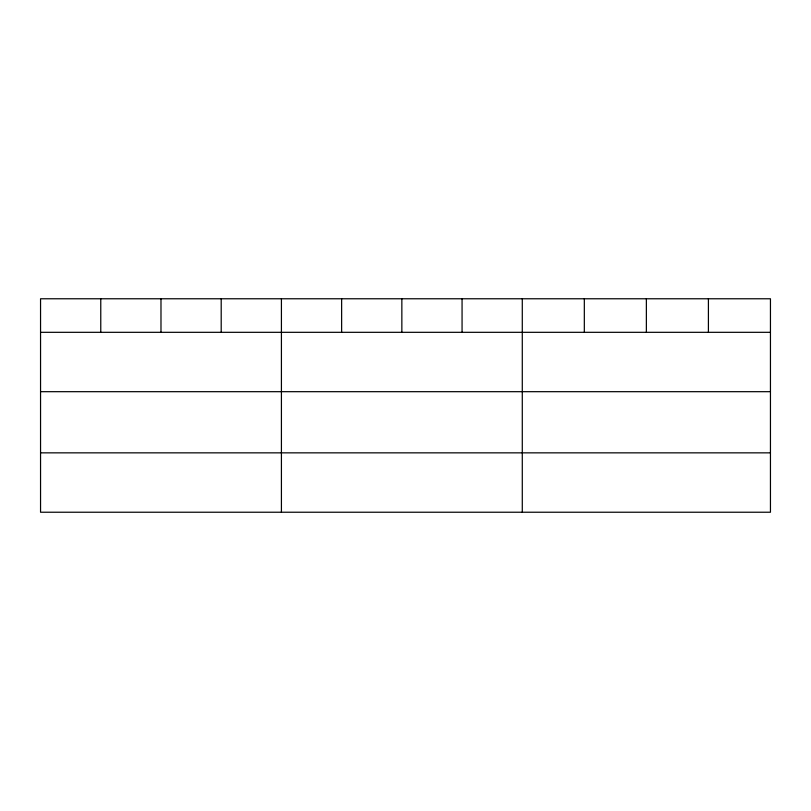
<?xml version="1.0" encoding="UTF-8"?>
<svg xmlns="http://www.w3.org/2000/svg" width="811" height="811" viewBox="0 0 811 811"><rect width="100%" height="100%" fill="white"/><g stroke="black" fill="none" stroke-linecap="round" stroke-linejoin="round"><path stroke-width="1.22" d="M770.45 391.683L770.45 298.772L40.55 298.772L40.55 512.228L770.45 512.228L770.45 391.683L40.55 391.683M40.55 332.317L770.45 332.317M40.55 452.852L770.45 452.852M708.408 298.772L708.408 332.317M646.367 298.772L646.367 332.317M584.325 298.772L584.325 332.317M522.284 298.772L522.284 512.228M462.067 298.772L462.067 332.317M401.85 298.772L401.85 332.317M341.634 298.772L341.634 332.317M281.417 298.772L281.417 512.228M221.2 298.772L221.2 332.317M160.983 298.772L160.983 332.317M100.767 298.772L100.767 332.317"/></g></svg>
